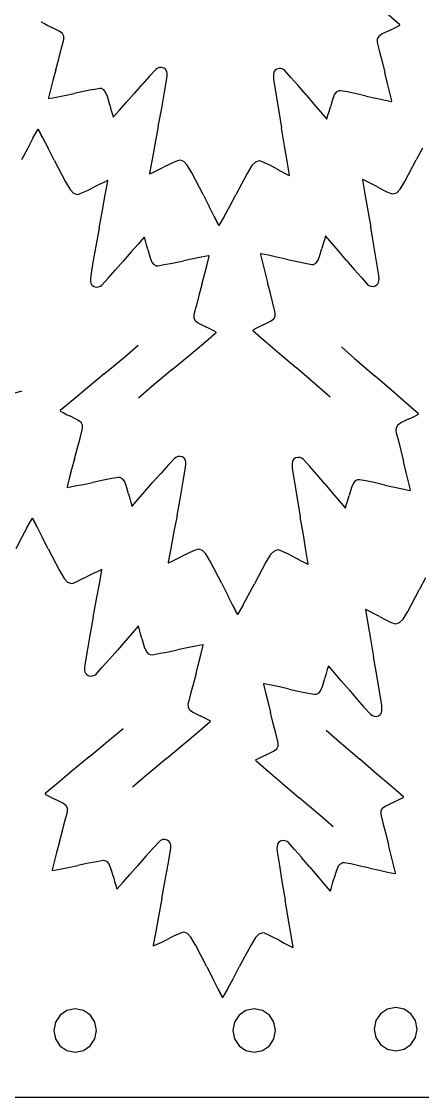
# Model space of a CAD drawing. Extents: x -196 to 369, y 430 to 811.
# Drawn here: x 54.9 to 111.6, y 430.3 to 582.4 of the extents above; entities that cross this region are included whole.
import ezdxf

# ---------------------------------------------------------------- set-up
doc = ezdxf.new("R2010")
doc.units = 0

msp = doc.modelspace()

# ---------------------------------------------------------------- linework, layer by layer
at = {"layer": 'Layer 1'}
for p, q in [((108.333029, 581.90061), (106.543659, 583.45337)), ((57.7069, 582.357), (57.686365, 582.31246)), ((57.686365, 582.31246), (57.708523, 582.274422)), ((57.708523, 582.274422), (58.116078, 582.055241)), ((58.1158, 582.056), (58.588281, 581.81037)), ((58.5885, 581.81), (59.149642, 581.531174)), ((60.1764, 581.001), (59.14961, 581.531234)), ((106.875, 581.108), (105.83847, 580.594752)), ((106.875, 581.108), (107.4404, 581.377054)), ((107.4404, 581.377054), (107.91674, 581.613584)), ((107.917, 581.613), (108.329785, 581.824479)), ((108.329785, 581.824479), (108.351125, 581.859301)), ((108.351125, 581.859301), (108.333029, 581.90061)), ((60.6518, 580.648), (60.17635, 581.00106)), ((60.4921, 578.448), (60.80067, 579.60847)), ((60.848, 580.297), (60.651638, 580.647657)), ((60.8006, 579.608), (60.856786, 579.851986)), ((60.8568, 579.852), (60.847577, 580.296841)), ((105.166, 579.909), (105.153634, 579.464321)), ((105.36324, 580.253156), (105.166124, 579.90899)), ((105.838, 580.594), (105.36324, 580.253156)), ((60.1272, 577.09), (60.491761, 578.44788)), ((105.154, 579.465), (105.207607, 579.215405)), ((105.207, 579.215), (105.496751, 578.0488)), ((105.497, 578.049), (105.839736, 576.68321)), ((59.7076, 575.543), (60.127506, 577.08979)), ((105.84, 576.683), (106.23452, 575.12847)), ((59.7076, 575.543), (59.296435, 574.01529)), ((73.8392, 575.583), (72.96132, 574.628906)), ((74.0261, 575.728), (73.839403, 575.583554)), ((74.3497, 575.849), (74.026041, 575.727881)), ((74.6704, 575.868), (74.349572, 575.848638)), ((74.9638, 575.784), (74.670538, 575.867878)), ((75.208, 575.605), (74.96386, 575.784346)), ((75.3374, 575.439), (75.207745, 575.605008)), ((75.4124, 575.272), (75.33752, 575.43879)), ((75.4485, 575.058), (75.412404, 575.271979)), ((75.4573, 574.729), (75.448491, 575.058241)), ((90.5221, 575.138), (90.482795, 574.924826)), ((90.5993, 575.303), (90.521925, 575.137585)), ((90.7315, 575.467), (90.59938, 575.303356)), ((90.9784, 575.642), (90.73155, 575.467012)), ((91.273, 575.72), (90.978435, 575.641363)), ((91.5933, 575.695), (91.272806, 575.72007)), ((91.9151, 575.568), (91.593436, 575.695005)), ((92.0998, 575.42), (91.915299, 575.567882)), ((92.9629, 574.45), (92.099472, 575.420028)), ((106.62, 573.594), (106.234311, 575.12905)), ((59.2962, 574.015), (58.959274, 572.71885)), ((71.9477, 573.505), (70.79885, 572.20006)), ((72.9616, 574.629), (71.94787, 573.50492)), ((75.0871, 572.363), (75.418604, 574.29212)), ((75.4185, 574.292), (75.456792, 574.729047)), ((90.4824, 574.924), (90.468649, 574.595299)), ((90.4691, 574.596), (90.500833, 574.158322)), ((90.5009, 574.158), (90.805939, 572.20824)), ((93.9599, 573.308), (92.963184, 574.45046)), ((106.935, 572.291), (106.620292, 573.59388)), ((58.9596, 572.719), (58.66743, 571.56638)), ((59.7693, 571.685), (60.93205, 571.911996)), ((60.9318, 571.912), (62.30161, 572.193301)), ((63.8302, 572.505), (62.30167, 572.193442)), ((65.0043, 572.724), (63.83023, 572.504643)), ((65.9176, 572.877), (65.004431, 572.723601)), ((66.1572, 572.869), (65.91774, 572.877741)), ((66.4989, 572.693), (66.157047, 572.868969)), ((66.7585, 572.362), (66.498691, 572.692509)), ((67.0027, 571.762), (66.758482, 572.362535)), ((69.6676, 570.907), (70.79875, 572.19999)), ((74.6827, 570.098), (75.087049, 572.36251)), ((90.8063, 572.208), (91.179407, 569.9197)), ((95.0887, 571.982), (93.95956, 573.30769)), ((95.0887, 571.982), (96.20021, 570.66868)), ((99.1307, 572.074), (98.877493, 571.477889)), ((99.3957, 572.4), (99.13102, 572.074159)), ((99.74, 572.569), (99.395514, 572.399161)), ((99.9801, 572.574), (99.740184, 572.569569)), ((100.888, 572.404), (99.980348, 572.574087)), ((102.056, 572.162), (100.88738, 572.403335)), ((103.581, 571.821), (102.05641, 572.162026)), ((107.207, 571.134), (106.935537, 572.29076)), ((58.6673, 571.567), (58.682139, 571.509399)), ((58.6821, 571.509), (58.737575, 571.490751)), ((58.7376, 571.491), (59.76928, 571.68507)), ((67.336, 570.595), (67.00307, 571.7612)), ((67.336, 570.595), (67.515066, 569.932304)), ((68.711, 569.822), (69.667788, 570.90663)), ((96.2006, 570.669), (97.140977, 569.56739)), ((98.8775, 571.478), (98.527095, 570.31785)), ((103.581, 571.821), (104.94518, 571.514155)), ((104.945, 571.515), (106.10382, 571.266881)), ((106.104, 571.266), (107.13072, 571.05411)), ((107.131, 571.055), (107.19017, 571.073295)), ((107.19, 571.073), (107.206621, 571.134002)), ((67.5151, 569.933), (67.670448, 569.371068)), ((67.6702, 569.371), (67.810415, 568.871802)), ((67.8105, 568.872), (67.82603, 568.847816)), ((67.8476, 568.849), (68.710947, 569.822362)), ((74.2042, 567.528), (74.682917, 570.09825)), ((91.1792, 569.92), (91.622606, 567.32142)), ((97.1408, 569.567), (97.989151, 568.578761)), ((98.0268, 568.602), (98.174389, 569.098748)), ((98.1747, 569.099), (98.338472, 569.658417)), ((98.3382, 569.658), (98.527187, 570.317527)), ((67.8261, 568.847), (67.847669, 568.850772)), ((74.2042, 567.528), (73.72549, 564.99343)), ((97.989, 568.579), (98.011, 568.579)), ((98.0109, 568.577), (98.026798, 568.601832)), ((56.4863, 565.869), (55.741858, 564.4671)), ((56.4863, 565.869), (57.225023, 567.12387)), ((57.225023, 567.12387), (57.8872, 565.86109)), ((57.8872, 565.861), (57.225023, 567.12378)), ((57.8872, 565.86109), (58.620477, 564.45097)), ((92.0638, 564.762), (91.622472, 567.32109)), ((55.742, 564.467), (54.86839, 562.80181)), ((58.620477, 564.45097), (58.6205, 564.451)), ((59.4811, 562.776), (58.620506, 564.45098)), ((73.7255, 564.993), (73.322275, 562.84331)), ((92.4295, 562.602), (92.064092, 564.76275)), ((111.552, 564.467), (110.67839, 562.80181)), ((59.4811, 562.776), (61.06373, 559.7139)), ((73.3224, 562.844), (72.962502, 560.91642)), ((109.068, 559.749), (110.67883, 562.8014)), ((73.5412, 561.068), (74.185799, 561.372153)), ((74.185799, 561.372153), (74.951954, 561.752023)), ((75.8339, 562.187), (74.951752, 561.75249)), ((76.5235, 562.5), (75.83432, 562.186396)), ((77.0494, 562.714), (76.523366, 562.50033)), ((77.2899, 562.757), (77.049371, 562.713517)), ((77.82, 562.578), (77.289774, 562.757878)), ((78.301, 562.069), (77.820008, 562.577636)), ((78.9588, 560.953), (78.301236, 562.06893)), ((87.437, 561.992), (86.764953, 560.89214)), ((87.9268, 562.488), (87.43719, 561.991564)), ((88.4654, 562.658), (87.926456, 562.488211)), ((88.7129, 562.609), (88.465474, 562.657599)), ((89.2127, 562.397), (88.713168, 562.609693)), ((89.8795, 562.075), (89.212629, 562.396272)), ((90.7595, 561.616), (89.879305, 562.075432)), ((90.7595, 561.616), (91.50799, 561.220424)), ((92.7547, 560.654), (92.429564, 562.6017)), ((67.035, 559.869), (66.481935, 559.616233)), ((66.7063, 557.841), (67.0599, 559.76974)), ((67.0567, 559.867), (67.034715, 559.869013)), ((67.0672, 559.847), (67.056479, 559.867181)), ((67.0601, 559.77), (67.066717, 559.846626)), ((72.955, 560.84), (72.965655, 560.819784)), ((72.9623, 560.916), (72.955433, 560.839396)), ((72.9654, 560.819), (72.987378, 560.816916)), ((72.9872, 560.817), (73.541088, 561.067959)), ((80.5315, 557.886), (78.95888, 560.95325)), ((86.7653, 560.892), (85.14451, 557.84488)), ((91.5079, 561.22), (92.144246, 560.893238)), ((92.1447, 560.893), (92.708633, 560.609398)), ((92.7086, 560.61), (92.742765, 560.616292)), ((92.7428, 560.616), (92.754367, 560.654019)), ((103.077, 559.968), (103.408496, 558.02137)), ((103.089, 560.006), (103.077557, 559.967943)), ((103.123, 560.012), (103.088856, 560.005596)), ((103.688, 559.73), (103.123144, 560.011758)), ((104.326, 559.405), (103.68859, 559.729682)), ((108.4, 558.647), (109.068451, 559.74905)), ((61.0638, 559.714), (61.725006, 558.60022)), ((61.7252, 558.6), (62.20785, 558.092938)), ((63.5041, 558.174), (64.192251, 558.489854)), ((64.1927, 558.49), (65.073424, 558.927389)), ((65.838198, 559.309743), (65.073288, 558.927372)), ((66.4818, 559.616), (65.838198, 559.309743)), ((105.076, 559.012), (104.326222, 559.405129)), ((105.076, 559.012), (105.95769, 558.555445)), ((105.957, 558.556), (106.624916, 558.236908)), ((106.625, 558.237), (107.125224, 558.02594)), ((107.911, 558.149), (108.398986, 558.647033)), ((62.2079, 558.093), (62.73871, 557.914855)), ((62.7386, 557.915), (62.978986, 557.959269)), ((62.9789, 557.959), (63.504233, 558.174387)), ((66.3102, 555.69), (66.706401, 557.841)), ((80.5315, 557.886), (81.386619, 556.20822)), ((84.2651, 556.182), (85.144145, 557.84433)), ((103.409, 558.021), (103.781464, 555.86145)), ((107.126, 558.026), (107.373584, 557.978209)), ((107.373, 557.978), (107.911387, 558.149549)), ((65.8398, 553.154), (66.310229, 555.69012)), ((81.386665, 556.20798), (81.3866, 556.208)), ((82.115332, 554.79548), (81.386665, 556.20798)), ((83.5162, 554.783), (84.265218, 556.18246)), ((103.782, 555.862), (104.231684, 553.30437)), ((82.1153, 554.796), (82.773349, 553.53107)), ((82.773381, 553.53055), (82.115332, 554.79548)), ((83.5162, 554.783), (82.773381, 553.53055)), ((65.8398, 553.154), (65.369481, 550.5822)), ((104.683, 550.707), (104.231109, 553.30412)), ((71.3405, 550.878), (70.38726, 549.79025)), ((72.2007, 551.854), (71.340537, 550.877823)), ((72.2222, 551.856), (72.200643, 551.852158)), ((72.2379, 551.832), (72.222291, 551.856133)), ((72.3798, 551.333), (72.237955, 551.831737)), ((72.5368, 550.771), (72.379618, 551.332421)), ((72.718, 550.109), (72.53677, 550.771107)), ((97.5234, 550.945), (97.336569, 550.284859)), ((97.6851, 551.505), (97.523156, 550.945051)), ((97.8313, 552.003), (97.685334, 551.505772)), ((97.8471, 552.027), (97.831283, 552.002117)), ((97.8691, 552.026), (97.8471, 552.026)), ((98.7205, 551.04), (97.868926, 552.025463)), ((99.6643, 549.942), (98.72033, 551.04054)), ((105.064, 548.42), (104.683421, 550.70707)), ((65.3697, 550.582), (64.97275, 548.31618)), ((70.3875, 549.79), (69.26058, 548.49332)), ((72.718, 550.109), (73.054737, 548.94389)), ((81.3192, 549.242), (80.28816, 549.044562)), ((81.1013, 548.013), (81.389704, 549.16657)), ((81.3748, 549.224), (81.319265, 549.242068)), ((81.3899, 549.166), (81.374873, 549.223552)), ((88.6598, 549.441), (88.935039, 548.28513)), ((88.6767, 549.502), (88.660279, 549.440944)), ((88.7356, 549.52), (88.67649, 549.501511)), ((89.7631, 549.312), (88.73569, 549.520535)), ((90.9228, 549.067), (89.76317, 549.311333)), ((96.7388, 548.527), (96.990059, 549.123935)), ((96.99, 549.124), (97.336613, 550.28528)), ((100.78, 548.632), (99.6642, 549.94169)), ((64.9727, 548.317), (64.647499, 546.3868)), ((68.1159, 547.185), (69.26048, 548.49369)), ((73.0551, 548.944), (73.301278, 548.344266)), ((73.3012, 548.344), (73.562087, 548.014341)), ((73.562, 548.015), (73.904425, 547.840149)), ((73.9042, 547.84), (74.143688, 547.832041)), ((74.1439, 547.832), (75.056563, 547.988381)), ((75.0566, 547.988), (76.22994, 548.211191)), ((76.23, 548.211), (77.7575, 548.527549)), ((79.1265, 548.814), (77.75761, 548.528226)), ((80.2882, 549.045), (79.1262, 548.814207)), ((80.769, 546.716), (81.10169, 548.01325)), ((88.935, 548.285), (89.253962, 546.98315)), ((92.2879, 548.765), (90.92272, 549.067388)), ((92.2879, 548.765), (93.81359, 548.428956)), ((93.8135, 548.429), (94.98291, 548.191483)), ((94.9827, 548.191), (95.890902, 548.023879)), ((95.891, 548.024), (96.1309, 548.029215)), ((96.1312, 548.029), (96.475129, 548.199963)), ((96.4748, 548.2), (96.738414, 548.526704)), ((100.78, 548.632), (101.91346, 547.31001)), ((105.375, 546.471), (105.063594, 548.41975)), ((64.6476, 546.386), (64.610736, 545.948831)), ((66.2312, 545.1), (67.105959, 546.056957)), ((67.1056, 546.057), (68.11565, 547.18439)), ((80.3625, 545.186), (80.768673, 546.71505)), ((89.254, 546.983), (89.6447, 545.44922)), ((101.914, 547.31), (102.91444, 546.1708)), ((102.914, 546.171), (103.780592, 545.203797)), ((105.409, 546.033), (105.375838, 546.470572)), ((64.6103, 545.949), (64.620184, 545.61979)), ((64.6201, 545.62), (64.656895, 545.40614)), ((64.6569, 545.406), (64.732325, 545.239455)), ((64.7325, 545.24), (64.862697, 545.074416)), ((64.8624, 545.074), (65.107125, 544.895453)), ((65.1072, 544.896), (65.400734, 544.81308)), ((65.4009, 544.813), (65.721663, 544.83341)), ((65.7215, 544.833), (66.044761, 544.955175)), ((66.0447, 544.955), (66.230924, 545.100055)), ((80.3625, 545.186), (79.947649, 543.63784)), ((90.0444, 543.896), (89.644805, 545.44923)), ((103.781, 545.204), (103.965983, 545.056722)), ((103.966, 545.057), (104.288077, 544.931046)), ((104.288, 544.931), (104.608574, 544.906977)), ((104.608, 544.906), (104.902307, 544.985599)), ((104.903, 544.986), (105.149277, 545.161794)), ((105.149, 545.162), (105.280585, 545.326075)), ((105.281, 545.326), (105.357835, 545.491666)), ((105.357, 545.491), (105.395609, 545.704302)), ((105.396, 545.705), (105.408677, 546.033744)), ((79.9479, 543.638), (79.587777, 542.27894)), ((90.3919, 542.531), (90.044705, 543.89566)), ((79.5876, 542.279), (79.282823, 541.11753)), ((90.6854, 541.366), (90.391841, 542.53125)), ((79.2274, 540.874), (79.238076, 540.429192)), ((79.2828, 541.118), (79.227411, 540.873832)), ((79.2377, 540.429), (79.435206, 540.078986)), ((79.435, 540.079), (79.911601, 539.727495)), ((89.0242, 539.468), (90.05904, 539.984631)), ((90.0592, 539.985), (90.532844, 540.327393)), ((90.532844, 540.327393), (90.728835, 540.672201)), ((90.7396, 541.117), (90.685178, 541.366419)), ((90.7287, 540.672), (90.739613, 541.116717)), ((79.9116, 539.727), (80.94011, 539.200123)), ((81.5021, 538.923), (80.94005, 539.199992)), ((81.9756, 538.679), (81.502319, 538.923086)), ((82.383507, 538.461572), (81.975238, 538.67942)), ((82.405789, 538.423607), (82.383507, 538.461572)), ((87.572108, 538.746174), (87.550882, 538.711282)), ((87.550882, 538.711282), (87.569113, 538.670033)), ((87.569113, 538.670033), (89.363543, 537.123123)), ((87.9842, 538.959), (87.572108, 538.746174)), ((88.459682, 539.197101), (87.984117, 538.959017)), ((89.0242, 539.468), (88.459682, 539.197101)), ((80.5785, 536.851), (82.38542, 538.37853)), ((82.3854, 538.379), (82.405789, 538.423607)), ((89.3634, 537.123), (91.35598, 535.41188)), ((69.4617, 534.974), (71.3719, 536.59693)), ((78.5703, 535.161), (80.57856, 536.85153)), ((91.3559, 535.412), (93.72288, 533.39131)), ((100.081, 536.35), (101.95458, 534.70337)), ((66.5699, 532.566), (69.46144, 534.9743)), ((76.1855, 533.166), (78.5706, 535.16109)), ((101.954, 534.703), (104.84185, 532.2154)), ((66.5699, 532.566), (64.1783, 530.57872)), ((76.1855, 533.166), (73.30185, 530.74827)), ((96.6192, 530.913), (93.72324, 533.39115)), ((98.4979, 529.273), (96.61895, 530.9135)), ((107.202, 530.187), (104.84163, 532.21541)), ((46.55295, 527.80951), (54.97252, 530.17262)), ((64.1786, 530.579), (62.16483, 528.89504)), ((73.3015, 530.748), (71.39662, 529.11884)), ((109.189, 528.47), (107.20202, 530.18762)), ((62.1648, 528.895), (60.3529, 527.37338)), ((110.979029, 526.91661), (109.189659, 528.46937)), ((60.3529, 527.373), (60.332365, 527.32846)), ((60.332365, 527.32846), (60.354523, 527.290422)), ((60.354523, 527.290422), (60.762078, 527.071241)), ((60.7618, 527.072), (61.234281, 526.82637)), ((61.2345, 526.826), (61.795642, 526.547174)), ((62.8224, 526.017), (61.79561, 526.547234)), ((109.521, 526.124), (110.0864, 526.393054)), ((110.0864, 526.393054), (110.56274, 526.629584)), ((110.563, 526.629), (110.975785, 526.840479)), ((110.975785, 526.840479), (110.997125, 526.875301)), ((110.997125, 526.875301), (110.979029, 526.91661)), ((63.2978, 525.664), (62.82235, 526.01706)), ((63.494, 525.313), (63.297638, 525.663657)), ((63.4466, 524.624), (63.502786, 524.867986)), ((63.5028, 524.868), (63.493577, 525.312841)), ((107.812, 524.925), (107.799634, 524.480321)), ((108.00924, 525.269156), (107.812124, 524.92499)), ((108.484, 525.61), (108.00924, 525.269156)), ((109.521, 526.124), (108.48447, 525.610752)), ((62.7732, 522.106), (63.137761, 523.46388)), ((63.1381, 523.464), (63.44667, 524.62447)), ((107.8, 524.481), (107.853607, 524.231405)), ((107.853, 524.231), (108.142751, 523.0648)), ((62.3536, 520.559), (62.773506, 522.10579)), ((108.143, 523.065), (108.485736, 521.69921)), ((62.3536, 520.559), (61.942435, 519.03129)), ((76.4852, 520.599), (75.60732, 519.644906)), ((76.6721, 520.744), (76.485403, 520.599554)), ((76.9957, 520.865), (76.672041, 520.743881)), ((77.3164, 520.884), (76.995572, 520.864638)), ((77.6098, 520.8), (77.316538, 520.883878)), ((77.854, 520.621), (77.60986, 520.800346)), ((77.9834, 520.455), (77.853745, 520.621008)), ((78.0584, 520.288), (77.98352, 520.45479)), ((78.0945, 520.074), (78.058404, 520.287979)), ((93.2453, 520.319), (93.167925, 520.153585)), ((93.3775, 520.483), (93.24538, 520.319356)), ((93.6244, 520.658), (93.37755, 520.483012)), ((93.919, 520.736), (93.624435, 520.657362)), ((94.2393, 520.711), (93.918806, 520.73607)), ((94.5611, 520.584), (94.239436, 520.711005)), ((94.7458, 520.436), (94.561299, 520.583882)), ((95.6089, 519.466), (94.745472, 520.436028)), ((108.486, 521.699), (108.88052, 520.14447)), ((61.9422, 519.031), (61.605274, 517.73485)), ((75.6076, 519.645), (74.59387, 518.52092)), ((77.7331, 517.379), (78.064604, 519.30812)), ((78.0645, 519.308), (78.102792, 519.745047)), ((78.1033, 519.745), (78.094491, 520.074241)), ((93.1284, 519.94), (93.114649, 519.611299)), ((93.1151, 519.612), (93.146833, 519.174322)), ((93.1681, 520.154), (93.128795, 519.940826)), ((93.1469, 519.174), (93.451939, 517.22424)), ((96.6059, 518.324), (95.609184, 519.46646)), ((109.266, 518.61), (108.880311, 520.14505)), ((61.6056, 517.735), (61.31343, 516.58238)), ((63.5778, 516.928), (64.94761, 517.209301)), ((66.4762, 517.521), (64.94767, 517.209442)), ((67.6503, 517.74), (66.47623, 517.520643)), ((68.5636, 517.893), (67.650431, 517.739601)), ((68.8032, 517.885), (68.56374, 517.893741)), ((69.1449, 517.709), (68.803047, 517.884969)), ((69.4045, 517.378), (69.144691, 517.708509)), ((69.6487, 516.778), (69.404482, 517.378535)), ((72.3136, 515.923), (73.44475, 517.21599)), ((74.5937, 518.521), (73.44485, 517.21606)), ((77.3287, 515.114), (77.733049, 517.37851)), ((93.4523, 517.224), (93.825407, 514.9357)), ((97.7347, 516.998), (96.60556, 518.32369)), ((102.042, 517.416), (101.77732, 517.090159)), ((102.386, 517.585), (102.041514, 517.415161)), ((102.626, 517.59), (102.386084, 517.585569)), ((103.534, 517.42), (102.626348, 517.590087)), ((104.702, 517.178), (103.53338, 517.419335)), ((106.227, 516.837), (104.70241, 517.178026)), ((109.581, 517.307), (109.266292, 518.60988)), ((109.853, 516.15), (109.581537, 517.30676)), ((61.3133, 516.583), (61.328139, 516.525399)), ((61.3281, 516.525), (61.383575, 516.506751)), ((61.3836, 516.507), (62.41528, 516.70107)), ((62.4153, 516.701), (63.57805, 516.927996)), ((69.982, 515.611), (69.64907, 516.7772)), ((71.357, 514.838), (72.313788, 515.92263)), ((97.7347, 516.998), (98.84621, 515.68468)), ((98.8466, 515.685), (99.786977, 514.58339)), ((101.524, 516.494), (101.173595, 515.33385)), ((101.777, 517.09), (101.523793, 516.493889)), ((106.227, 516.837), (107.59118, 516.530155)), ((107.591, 516.531), (108.74982, 516.282881)), ((108.75, 516.282), (109.77672, 516.07011)), ((109.777, 516.071), (109.83617, 516.089296)), ((109.836, 516.089), (109.852621, 516.150002)), ((69.982, 515.611), (70.161066, 514.948304)), ((70.1611, 514.949), (70.316448, 514.387068)), ((70.3162, 514.387), (70.456415, 513.887802)), ((70.4936, 513.865), (71.356947, 514.838362)), ((76.8502, 512.544), (77.328917, 515.11425)), ((93.8252, 514.936), (94.268606, 512.33742)), ((99.7868, 514.583), (100.635151, 513.594761)), ((100.673, 513.618), (100.820589, 514.114748)), ((100.821, 514.115), (100.984772, 514.674417)), ((100.984, 514.674), (101.172987, 515.333527)), ((70.4565, 513.888), (70.47203, 513.863816)), ((70.4721, 513.863), (70.493669, 513.866772)), ((100.635, 513.595), (100.657, 513.595)), ((100.657, 513.593), (100.672898, 513.617831)), ((55.6595, 510.886), (56.398223, 512.14087)), ((56.398223, 512.14087), (57.0604, 510.87809)), ((57.0604, 510.878), (56.398223, 512.14078)), ((76.8502, 512.544), (76.37149, 510.00943)), ((94.7098, 509.778), (94.268472, 512.33709)), ((55.6595, 510.886), (54.915058, 509.4841)), ((57.0604, 510.87809), (57.793677, 509.46797)), ((76.3715, 510.009), (75.968275, 507.85931)), ((95.0755, 507.618), (94.710092, 509.77875)), ((54.9151, 509.484), (54.04149, 507.81881)), ((57.793677, 509.46797), (57.7936, 509.468)), ((58.6542, 507.793), (57.793606, 509.46798)), ((58.6542, 507.793), (60.23683, 504.7309)), ((75.9684, 507.86), (75.608502, 505.93242)), ((76.831799, 506.388153), (77.597954, 506.768023)), ((78.4799, 507.203), (77.597752, 506.76849)), ((79.1695, 507.516), (78.48032, 507.202396)), ((79.6954, 507.73), (79.169366, 507.51633)), ((79.9359, 507.773), (79.695371, 507.729517)), ((80.466, 507.594), (79.935774, 507.773878)), ((80.947, 507.085), (80.466008, 507.593636)), ((81.6048, 505.969), (80.947236, 507.08493)), ((90.083, 507.008), (89.410953, 505.90814)), ((90.5728, 507.504), (90.08319, 507.007564)), ((91.1114, 507.674), (90.572456, 507.504211)), ((91.3589, 507.625), (91.111474, 507.673599)), ((91.8587, 507.413), (91.359168, 507.625693)), ((92.5255, 507.091), (91.858629, 507.412272)), ((93.4055, 506.632), (92.525305, 507.091432)), ((93.4055, 506.632), (94.15399, 506.236424)), ((95.4007, 505.67), (95.075564, 507.6177)), ((75.601, 505.856), (75.611655, 505.835784)), ((75.6083, 505.932), (75.601433, 505.855396)), ((75.6114, 505.835), (75.633378, 505.832916)), ((75.6332, 505.833), (76.187088, 506.083959)), ((76.1872, 506.084), (76.831799, 506.388153)), ((83.1775, 502.902), (81.60488, 505.96925)), ((89.4113, 505.908), (87.79051, 502.86088)), ((94.1539, 506.236), (94.790246, 505.909238)), ((94.7907, 505.909), (95.354633, 505.625398)), ((95.3546, 505.626), (95.388765, 505.632292)), ((95.3888, 505.632), (95.400367, 505.670019)), ((60.237, 504.731), (60.898206, 503.61722)), ((60.8984, 503.617), (61.38105, 503.109938)), ((62.6773, 503.191), (63.365451, 503.506854)), ((63.3658, 503.507), (64.246524, 503.944389)), ((65.011298, 504.326743), (64.246388, 503.944372)), ((65.6549, 504.633), (65.011298, 504.326743)), ((66.2081, 504.886), (65.655035, 504.633233)), ((65.8795, 502.858), (66.2331, 504.78674)), ((66.2299, 504.884), (66.207915, 504.886013)), ((66.2404, 504.864), (66.229679, 504.884181)), ((66.2333, 504.787), (66.239917, 504.863626)), ((111.966, 503.696), (111.09239, 502.03081)), ((61.381, 503.11), (61.91181, 502.931855)), ((61.9117, 502.932), (62.152086, 502.976269)), ((62.1521, 502.976), (62.677433, 503.191387)), ((65.4834, 500.707), (65.879601, 502.858)), ((83.1775, 502.902), (84.032619, 501.22422)), ((86.9111, 501.198), (87.790145, 502.86033)), ((109.481, 498.978), (111.09183, 502.0304)), ((65.013, 498.171), (65.483429, 500.70712)), ((84.032665, 501.22398), (84.0326, 501.224)), ((84.761332, 499.81148), (84.032665, 501.22398)), ((86.1622, 499.799), (86.911218, 501.19846)), ((84.7613, 499.812), (85.419349, 498.54707)), ((85.419381, 498.54655), (84.761332, 499.81148)), ((86.1622, 499.799), (85.419381, 498.54655)), ((103.491, 499.197), (103.822496, 497.25037)), ((103.503, 499.235), (103.491557, 499.196943)), ((103.537, 499.241), (103.502856, 499.234596)), ((104.102, 498.959), (103.537144, 499.240758)), ((104.739, 498.634), (104.10159, 498.958682)), ((108.813, 497.876), (109.481451, 498.97805)), ((65.013, 498.171), (64.542681, 495.5992)), ((105.489, 498.241), (104.739222, 498.634129)), ((105.489, 498.241), (106.37069, 497.784445)), ((106.371, 497.785), (107.038916, 497.465908)), ((107.039, 497.466), (107.539224, 497.25494)), ((107.787, 497.207), (108.325387, 497.378549)), ((108.325, 497.378), (108.812986, 497.876033)), ((70.5137, 495.895), (69.56046, 494.80725)), ((71.3739, 496.871), (70.513737, 495.894823)), ((71.3954, 496.873), (71.373843, 496.869158)), ((71.411, 496.849), (71.395391, 496.873133)), ((71.553, 496.35), (71.411155, 496.848737)), ((71.71, 495.788), (71.552818, 496.349421)), ((103.822, 497.25), (104.194464, 495.09045)), ((107.539, 497.255), (107.786584, 497.207209)), ((64.5429, 495.599), (64.14595, 493.33318)), ((69.5606, 494.807), (68.43368, 493.51032)), ((71.8912, 495.126), (71.70997, 495.788107)), ((71.8912, 495.126), (72.227937, 493.96089)), ((104.195, 495.091), (104.644684, 492.53337)), ((64.1459, 493.334), (63.820699, 491.4038)), ((67.289, 492.202), (68.43358, 493.51069)), ((72.2283, 493.961), (72.474478, 493.361266)), ((72.4744, 493.361), (72.735287, 493.031341)), ((72.7352, 493.032), (73.077625, 492.857149)), ((73.0774, 492.857), (73.316888, 492.849041)), ((73.317, 492.849), (74.229663, 493.005381)), ((74.2298, 493.005), (75.40314, 493.228191)), ((75.4032, 493.228), (76.9307, 493.544549)), ((78.2997, 493.831), (76.93081, 493.545226)), ((79.4614, 494.062), (78.2994, 493.831207)), ((80.4924, 494.259), (79.46136, 494.061562)), ((79.9421, 491.733), (80.27479, 493.03025)), ((80.2744, 493.03), (80.562804, 494.18357)), ((80.548, 494.241), (80.492465, 494.259068)), ((80.563, 494.183), (80.547973, 494.240552)), ((63.8208, 491.403), (63.783936, 490.965831)), ((66.2788, 491.074), (67.28885, 492.20139)), ((79.5357, 490.203), (79.941873, 491.73205)), ((105.097, 489.936), (104.645109, 492.53312)), ((63.7835, 490.966), (63.793384, 490.63679)), ((63.7933, 490.637), (63.830095, 490.42314)), ((63.8301, 490.423), (63.905525, 490.256455)), ((63.9057, 490.257), (64.035897, 490.091416)), ((64.0356, 490.091), (64.280325, 489.912453)), ((64.2804, 489.913), (64.573934, 489.83008)), ((64.5741, 489.83), (64.894863, 489.85041)), ((64.8946, 489.85), (65.217861, 489.972175)), ((65.2179, 489.972), (65.404124, 490.117055)), ((65.4043, 490.117), (66.279059, 491.073957)), ((79.5357, 490.203), (79.120849, 488.65484)), ((97.9368, 490.174), (97.749969, 489.513859)), ((98.0985, 490.734), (97.936556, 490.174051)), ((98.2447, 491.232), (98.098734, 490.734772)), ((98.2605, 491.256), (98.244683, 491.231117)), ((98.2825, 491.255), (98.2605, 491.255)), ((99.1339, 490.269), (98.282326, 491.254463)), ((100.078, 489.171), (99.13403, 490.26954)), ((105.477, 487.649), (105.096421, 489.93607)), ((79.1211, 488.655), (78.760977, 487.29594)), ((89.0732, 488.67), (89.348439, 487.51413)), ((89.0901, 488.731), (89.073679, 488.669944)), ((89.149, 488.749), (89.08989, 488.730511)), ((90.1765, 488.541), (89.14909, 488.749535)), ((91.3362, 488.296), (90.17657, 488.540333)), ((92.7013, 487.994), (91.33612, 488.296388)), ((97.1522, 487.756), (97.403459, 488.352935)), ((97.4034, 488.353), (97.750013, 489.51428)), ((101.194, 487.861), (100.0782, 489.17069)), ((78.7607, 487.296), (78.455923, 486.13453)), ((89.3484, 487.514), (89.667362, 486.21215)), ((92.7013, 487.994), (94.22699, 487.657956)), ((94.2269, 487.658), (95.39631, 487.420483)), ((95.3961, 487.42), (96.304302, 487.252879)), ((96.3044, 487.253), (96.5443, 487.258215)), ((96.5446, 487.258), (96.888529, 487.428963)), ((96.8882, 487.429), (97.151814, 487.755704)), ((101.194, 487.861), (102.32746, 486.53901)), ((105.789, 485.7), (105.477594, 487.64875)), ((78.4006, 485.891), (78.411276, 485.446192)), ((78.456, 486.135), (78.400611, 485.890832)), ((78.4108, 485.446), (78.608306, 485.095986)), ((89.6674, 486.212), (90.0581, 484.67822)), ((102.327, 486.539), (103.32744, 485.3998)), ((103.328, 485.4), (104.194592, 484.432797)), ((105.822, 485.262), (105.788838, 485.699572)), ((105.81, 484.934), (105.822677, 485.262744)), ((78.6082, 485.096), (79.084801, 484.744495)), ((79.0848, 484.744), (80.11331, 484.217123)), ((80.6753, 483.94), (80.11325, 484.216992)), ((81.1487, 483.696), (80.675419, 483.940086)), ((81.556707, 483.478573), (81.148438, 483.696421)), ((90.4578, 483.125), (90.058205, 484.67823)), ((104.194, 484.433), (104.378983, 484.285722)), ((104.379, 484.286), (104.701077, 484.160046)), ((104.701, 484.16), (105.021574, 484.135977)), ((105.022, 484.135), (105.316307, 484.214599)), ((105.316, 484.215), (105.562277, 484.390794)), ((105.562, 484.391), (105.693585, 484.555075)), ((105.694, 484.555), (105.770835, 484.720666)), ((105.771, 484.72), (105.809609, 484.933302)), ((67.3287, 480.817), (69.2389, 482.43993)), ((79.7517, 481.868), (81.55862, 483.39553)), ((81.578989, 483.440607), (81.556707, 483.478573)), ((81.5586, 483.396), (81.578989, 483.440607)), ((90.8053, 481.76), (90.458105, 483.12466)), ((97.9475, 482.193), (99.82108, 480.54637)), ((64.4369, 478.409), (67.32844, 480.8173)), ((77.7434, 480.178), (79.75166, 481.86853)), ((91.0988, 480.595), (90.805241, 481.76025)), ((75.3586, 478.183), (77.7437, 480.17809)), ((89.4376, 478.697), (90.47244, 479.213631)), ((90.4726, 479.214), (90.946244, 479.556393)), ((90.946244, 479.556393), (91.142235, 479.901201)), ((91.153, 480.346), (91.098578, 480.595419)), ((91.1421, 479.901), (91.153013, 480.345717)), ((99.8209, 480.546), (102.70875, 478.0584)), ((64.4369, 478.409), (62.0453, 476.42172)), ((75.3586, 478.183), (72.47495, 475.76527)), ((87.985508, 477.975174), (87.964282, 477.940282)), ((87.964282, 477.940282), (87.982513, 477.899033)), ((87.982513, 477.899033), (89.776943, 476.352123)), ((88.3976, 478.188), (87.985508, 477.975174)), ((88.873082, 478.426101), (88.397517, 478.188017)), ((89.4376, 478.697), (88.873082, 478.426101)), ((105.069, 476.03), (102.70863, 478.05841)), ((62.0456, 476.422), (60.03183, 474.73804)), ((89.7768, 476.352), (91.76938, 474.64088)), ((60.0318, 474.738), (58.2199, 473.21638)), ((72.4747, 475.765), (70.56982, 474.13584)), ((91.7693, 474.641), (94.13628, 472.62031)), ((107.056, 474.313), (105.06902, 476.03062)), ((58.2199, 473.216), (58.199365, 473.17146)), ((58.199365, 473.17146), (58.221523, 473.133422)), ((58.221523, 473.133422), (58.629078, 472.914241)), ((108.846029, 472.75961), (107.056659, 474.31237)), ((58.6288, 472.915), (59.101281, 472.66937)), ((59.1015, 472.669), (59.662642, 472.390174)), ((60.6894, 471.86), (59.66261, 472.390234)), ((61.1648, 471.507), (60.68935, 471.86006)), ((97.0326, 470.142), (94.13664, 472.62015)), ((107.388, 471.967), (106.35147, 471.453752)), ((107.388, 471.967), (107.9534, 472.236054)), ((107.9534, 472.236054), (108.42974, 472.472584)), ((108.43, 472.472), (108.842785, 472.683479)), ((108.842785, 472.683479), (108.864125, 472.718301)), ((108.864125, 472.718301), (108.846029, 472.75961)), ((61.0051, 469.307), (61.31367, 470.46747)), ((61.361, 471.156), (61.164638, 471.506657)), ((61.3136, 470.467), (61.369786, 470.710986)), ((61.3698, 470.711), (61.360577, 471.155841)), ((98.9113, 468.502), (97.03235, 470.1425)), ((105.679, 470.768), (105.666634, 470.323321)), ((105.667, 470.324), (105.720607, 470.074405)), ((105.87624, 471.112156), (105.679124, 470.76799)), ((105.72, 470.074), (106.009751, 468.9078)), ((106.351, 471.453), (105.87624, 471.112156)), ((60.6402, 467.949), (61.004761, 469.30688)), ((106.01, 468.908), (106.352736, 467.54221)), ((60.2206, 466.402), (60.640506, 467.94879)), ((106.353, 467.542), (106.74752, 465.98747)), ((60.2206, 466.402), (59.809435, 464.87429)), ((73.4746, 465.488), (72.46087, 464.36392)), ((74.3522, 466.442), (73.47432, 465.487906)), ((74.5391, 466.587), (74.352403, 466.442554)), ((74.8627, 466.708), (74.539041, 466.586881)), ((75.1834, 466.727), (74.862572, 466.707638)), ((75.4768, 466.643), (75.183538, 466.726878)), ((75.721, 466.464), (75.47686, 466.643346)), ((75.8504, 466.298), (75.720745, 466.464008)), ((75.9254, 466.131), (75.85052, 466.29779)), ((75.9615, 465.917), (75.925404, 466.130979)), ((75.9315, 465.151), (75.969792, 465.588047)), ((75.9703, 465.588), (75.961491, 465.917241)), ((90.9954, 465.783), (90.981649, 465.454299)), ((90.9821, 465.455), (91.013833, 465.017322)), ((91.0351, 465.997), (90.995795, 465.783826)), ((91.1123, 466.162), (91.034925, 465.996585)), ((91.2445, 466.326), (91.11238, 466.162356)), ((91.4914, 466.501), (91.24455, 466.326012)), ((91.786, 466.579), (91.491435, 466.500362)), ((92.1063, 466.554), (91.785806, 466.57907)), ((92.4281, 466.427), (92.106436, 466.554005)), ((92.6128, 466.279), (92.428299, 466.426882)), ((93.4759, 465.309), (92.612472, 466.279028)), ((107.133, 464.453), (106.747311, 465.98805)), ((59.8092, 464.874), (59.472274, 463.57785)), ((72.4607, 464.364), (71.31185, 463.05906)), ((75.6001, 463.222), (75.931604, 465.15112)), ((91.0139, 465.017), (91.318939, 463.06724)), ((94.4729, 464.167), (93.476184, 465.30946)), ((95.6017, 462.841), (94.47256, 464.16669)), ((107.448, 463.15), (107.133292, 464.45288)), ((59.1803, 462.426), (59.195139, 462.368399)), ((59.4726, 463.578), (59.18043, 462.42538)), ((59.2506, 462.35), (60.28228, 462.54407)), ((60.2823, 462.544), (61.44505, 462.770996)), ((61.4448, 462.771), (62.81461, 463.052301)), ((64.3432, 463.364), (62.81467, 463.052442)), ((65.5173, 463.583), (64.34323, 463.363643)), ((66.4306, 463.736), (65.517431, 463.582601)), ((66.6702, 463.728), (66.43074, 463.736741)), ((67.0119, 463.552), (66.670047, 463.727969)), ((67.2715, 463.221), (67.011691, 463.551509)), ((67.5157, 462.621), (67.271482, 463.221535)), ((67.849, 461.454), (67.51607, 462.6202)), ((70.1806, 461.766), (71.31175, 463.05899)), ((75.1957, 460.957), (75.600049, 463.22151)), ((91.3193, 463.067), (91.692407, 460.7787)), ((95.6017, 462.841), (96.71321, 461.52768)), ((99.6437, 462.933), (99.390493, 462.336889)), ((99.9087, 463.259), (99.64402, 462.933159)), ((100.253, 463.428), (99.908514, 463.258161)), ((100.493, 463.433), (100.253084, 463.428569)), ((101.401, 463.263), (100.493348, 463.433087)), ((102.569, 463.021), (101.40038, 463.262335)), ((104.094, 462.68), (102.56941, 463.021026)), ((104.094, 462.68), (105.45818, 462.373155)), ((107.72, 461.993), (107.448537, 463.14976)), ((59.1951, 462.368), (59.250575, 462.349751)), ((67.849, 461.454), (68.028066, 460.791304)), ((69.224, 460.681), (70.180788, 461.76563)), ((74.7172, 458.387), (75.195917, 460.95725)), ((96.7136, 461.528), (97.653977, 460.42639)), ((98.8512, 460.517), (99.040187, 461.176527)), ((99.3905, 462.337), (99.040095, 461.17685)), ((105.458, 462.374), (106.61682, 462.125881)), ((106.617, 462.125), (107.64372, 461.91311)), ((107.644, 461.914), (107.70317, 461.932296)), ((107.703, 461.932), (107.719621, 461.993002)), ((68.0281, 460.792), (68.183448, 460.230068)), ((68.1832, 460.23), (68.323415, 459.730802)), ((68.3235, 459.731), (68.33903, 459.706816)), ((68.3391, 459.706), (68.360669, 459.709772)), ((68.3606, 459.708), (69.223947, 460.681362)), ((91.6922, 460.779), (92.135606, 458.18042)), ((97.6538, 460.426), (98.502151, 459.437761)), ((98.502, 459.438), (98.524, 459.438)), ((98.5239, 459.436), (98.539798, 459.460831)), ((98.5398, 459.461), (98.687389, 459.957748)), ((98.6877, 459.958), (98.851472, 460.517417)), ((74.7172, 458.387), (74.23849, 455.85243)), ((92.5768, 455.621), (92.135472, 458.18009)), ((74.2385, 455.852), (73.835275, 453.70231)), ((92.9425, 453.461), (92.577092, 455.62175)), ((73.8354, 453.703), (73.475502, 451.77542)), ((77.0365, 453.359), (76.34732, 453.045396)), ((77.5624, 453.573), (77.036366, 453.35933)), ((77.8029, 453.616), (77.562371, 453.572517)), ((78.333, 453.437), (77.802774, 453.616878)), ((78.814, 452.928), (78.333008, 453.436636)), ((88.4398, 453.347), (87.95019, 452.850564)), ((88.9784, 453.517), (88.439456, 453.347211)), ((89.2259, 453.468), (88.978474, 453.516599)), ((89.7257, 453.256), (89.226168, 453.468693)), ((93.2677, 451.513), (92.942564, 453.4607)), ((73.4753, 451.775), (73.468433, 451.698396)), ((73.5002, 451.676), (74.054088, 451.926959)), ((74.0542, 451.927), (74.698799, 452.231153)), ((74.698799, 452.231153), (75.464954, 452.611023)), ((76.3469, 453.046), (75.464752, 452.61149)), ((79.4718, 451.812), (78.814236, 452.92793)), ((81.0445, 448.745), (79.47188, 451.81225)), ((87.2783, 451.751), (85.65751, 448.70388)), ((87.95, 452.851), (87.277953, 451.75114)), ((90.3925, 452.934), (89.725629, 453.255272)), ((91.2725, 452.475), (90.392305, 452.934432)), ((91.2725, 452.475), (92.02099, 452.079424)), ((92.0209, 452.079), (92.657246, 451.752238)), ((92.6577, 451.752), (93.221633, 451.468398)), ((73.468, 451.699), (73.478655, 451.678784)), ((73.4784, 451.678), (73.500378, 451.675916)), ((93.2216, 451.469), (93.255765, 451.475292)), ((93.2558, 451.475), (93.267367, 451.513019)), ((81.0445, 448.745), (81.899619, 447.06722)), ((84.7781, 447.041), (85.657145, 448.70333)), ((81.899665, 447.06698), (81.8996, 447.067)), ((82.628332, 445.65448), (81.899665, 447.06698)), ((82.6283, 445.655), (83.286349, 444.39007)), ((83.286381, 444.38955), (82.628332, 445.65448)), ((84.0292, 445.642), (84.778218, 447.04146)), ((84.0292, 445.642), (83.286381, 444.38955)), ((62.45567, 442.79311), (61.275288, 442.553324)), ((63.635507, 442.550601), (62.45567, 442.79311)), ((87.76607, 442.79311), (86.585688, 442.553324)), ((88.945907, 442.550601), (87.76607, 442.79311)), ((106.588584, 442.760312), (105.624058, 442.103769)), ((107.76896, 443.0001), (106.588584, 442.760312)), ((108.948798, 442.757595), (107.76896, 443.0001)), ((109.911849, 442.098831), (108.948798, 442.757595)), ((60.310758, 441.896779), (59.659694, 440.922036)), ((61.275288, 442.553324), (60.310758, 441.896779)), ((64.598556, 441.891834), (63.635507, 442.550601)), ((65.247424, 440.915595), (64.598556, 441.891834)), ((85.621158, 441.896779), (84.970094, 440.922036)), ((86.585688, 442.553324), (85.621158, 441.896779)), ((89.908956, 441.891834), (88.945907, 442.550601)), ((90.557824, 440.915595), (89.908956, 441.891834)), ((104.972995, 441.129031), (104.73301, 439.93466)), ((105.624058, 442.103769), (104.972995, 441.129031)), ((110.56072, 441.122594), (109.911849, 442.098831)), ((110.79802, 439.92767), (110.56072, 441.122594)), ((59.4197, 439.723), (59.657893, 438.528257)), ((59.659694, 440.922036), (59.41971, 439.72766)), ((65.245631, 438.52611), (65.48472, 439.72067)), ((65.48472, 439.72067), (65.247424, 440.915595)), ((84.7301, 439.723), (84.968293, 438.528257)), ((84.970094, 440.922036), (84.73011, 439.72766)), ((90.556031, 438.52611), (90.79512, 439.72067)), ((90.79512, 439.72067), (90.557824, 440.915595)), ((104.733, 439.93), (104.971193, 438.735257)), ((110.558931, 438.73311), (110.79802, 439.92767)), ((59.657893, 438.528257), (60.307495, 437.552516)), ((64.595298, 437.550869), (65.245631, 438.52611)), ((84.968293, 438.528257), (85.617895, 437.552516)), ((89.905698, 437.550869), (90.556031, 438.52611)), ((104.971193, 438.735257), (105.620795, 437.759516)), ((109.908598, 437.757869), (110.558931, 438.73311)), ((60.307495, 437.552516), (61.271039, 436.89449)), ((61.271039, 436.89449), (62.45106, 436.65289)), ((62.45106, 436.65289), (63.631261, 436.893583)), ((63.631261, 436.893583), (64.595298, 437.550869)), ((85.617895, 437.552516), (86.581439, 436.89449)), ((86.581439, 436.89449), (87.76146, 436.65289)), ((87.76146, 436.65289), (88.941661, 436.893583)), ((88.941661, 436.893583), (89.905698, 437.550869)), ((105.620795, 437.759516), (106.584339, 437.10149)), ((106.584339, 437.10149), (107.76436, 436.85989)), ((107.76436, 436.85989), (108.944561, 437.100583)), ((108.944561, 437.100583), (109.908598, 437.757869)), ((112.953, 430.257), (-1.11081, 430.257))]:
    msp.add_line(p, q, dxfattribs=at)

doc.saveas('drawing.dxf')
